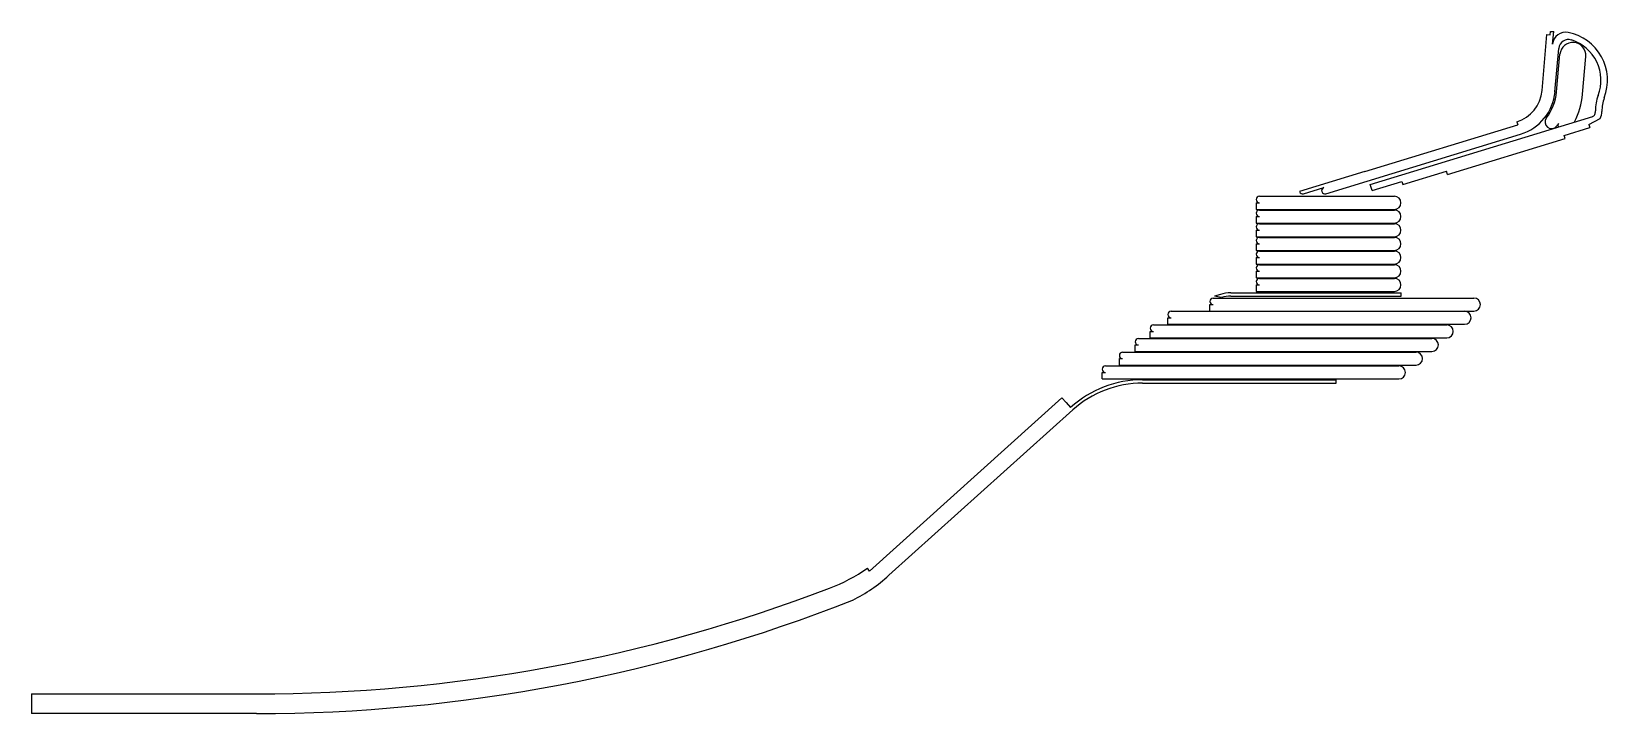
# Model space of a CAD drawing. Extents: x 15 to 257, y 11 to 115.
import ezdxf

# ---------------------------------------------------------------- set-up
doc = ezdxf.new("R2010")
doc.units = 0
doc.header["$MEASUREMENT"] = 0
doc.layers.get('0').update_dxf_attribs({"linetype": 'CONTINUOUS'})

msp = doc.modelspace()

# ---------------------------------------------------------------- linework, layer by layer
for p, q in [((246.66, 106.28), (247.41, 114.9)), ((247.41, 114.9), (247.91, 114.86)), ((247.91, 114.86), (247.95, 115.36)), ((247.91, 114.86), (247.95, 115.36)), ((247.95, 115.36), (248.45, 115.36)), ((248.29, 113.42), (248.45, 115.36)), ((248.65, 106.1), (249.23, 112.75)), ((248.87, 106.08), (249.39, 111.86)), ((252.86, 105.73), (253.38, 111.51)), ((220.3, 91.89), (254.43, 102.32)), ((253.84, 101.1), (255.56, 101.98)), ((213.51, 90.45), (243.37, 99.58)), ((219.5, 93.86), (242.93, 101.02)), ((242.79, 101.5), (242.93, 101.02)), ((250.04, 99.41), (253.99, 100.62)), ((250.19, 98.93), (250.04, 99.41)), ((253.84, 101.1), (253.99, 100.62)), ((232.15, 93.42), (250.19, 98.93)), ((219.5, 93.86), (209.46, 90.79)), ((220.6, 90.93), (220.3, 91.89)), ((220.6, 90.93), (225.15, 92.32)), ((225.15, 92.32), (225.3, 91.85)), ((225.3, 91.85), (232.01, 93.9)), ((232.15, 93.42), (232.01, 93.9)), ((203.33, 90.05), (224.03, 90.05)), ((210.09, 90.45), (213.21, 91.41)), ((202.83, 89.05), (203.33, 89.05)), ((202.83, 89.05), (202.83, 88.05)), ((202.83, 88.05), (224.03, 88.05)), ((203.33, 87.95), (224.03, 87.95)), ((202.83, 86.95), (202.83, 85.95)), ((202.83, 86.95), (203.33, 86.95)), ((202.83, 85.95), (224.03, 85.95)), ((202.83, 84.85), (202.83, 83.85)), ((202.83, 84.85), (203.33, 84.85)), ((203.33, 85.85), (224.03, 85.85)), ((202.83, 83.85), (224.03, 83.85)), ((202.83, 82.75), (202.83, 81.75)), ((202.83, 82.75), (203.33, 82.75)), ((203.33, 83.75), (224.03, 83.75)), ((202.83, 81.75), (224.03, 81.75)), ((202.83, 80.65), (202.83, 79.65)), ((202.83, 80.65), (203.33, 80.65)), ((203.33, 81.65), (224.03, 81.65)), ((202.83, 79.65), (224.03, 79.65)), ((202.83, 78.55), (202.83, 77.55)), ((202.83, 78.55), (203.33, 78.55)), ((202.83, 77.55), (224.03, 77.55)), ((203.33, 79.55), (224.03, 79.55)), ((203.33, 77.45), (224.03, 77.45)), ((197.33, 75), (196.43, 74.72)), ((198.94, 75.24), (225.04, 75.24)), ((202.83, 76.45), (202.83, 75.45)), ((202.83, 76.45), (203.33, 76.45)), ((202.83, 75.45), (224.03, 75.45)), ((225.04, 74.74), (225.04, 75.24)), ((195.71, 73.43), (196.21, 73.43)), ((195.71, 72.43), (195.71, 73.43)), ((196.21, 74.43), (236.21, 74.43)), ((197.47, 74.52), (196.43, 74.72)), ((198.94, 74.74), (225.04, 74.74)), ((187.05, 70.32), (232.05, 70.32)), ((189.29, 71.41), (189.79, 71.41)), ((189.29, 70.41), (189.29, 71.41)), ((189.29, 70.41), (234.79, 70.41)), ((189.79, 72.41), (234.79, 72.41)), ((195.71, 72.43), (236.21, 72.43)), ((184.78, 68.23), (229.78, 68.23)), ((186.55, 69.32), (187.05, 69.32)), ((186.55, 68.32), (186.55, 69.32)), ((186.55, 68.32), (232.05, 68.32)), ((182.34, 66.13), (227.34, 66.13)), ((184.28, 67.23), (184.78, 67.23)), ((184.28, 66.23), (184.28, 67.23)), ((184.28, 66.23), (229.78, 66.23)), ((179.21, 63.01), (179.71, 63.01)), ((179.21, 62.01), (179.21, 63.01)), ((179.71, 64.01), (224.71, 64.01)), ((181.84, 65.13), (182.34, 65.13)), ((181.84, 64.13), (181.84, 65.13)), ((181.84, 64.13), (227.34, 64.13)), ((179.21, 62.01), (224.71, 62.01)), ((185.41, 61.88), (215.1, 61.88)), ((185.41, 61.38), (215.1, 61.38)), ((215.1, 61.38), (215.1, 61.88)), ((173.03, 59.13), (143.5, 32.53)), ((173.03, 59.13), (173.7, 58.39)), ((173.7, 58.39), (174.37, 57.64)), ((174.71, 57.27), (146.5, 31.87)), ((143.5, 32.53), (143.21, 32.95)), ((15, 13.66), (49.5, 13.66)), ((15, 13.66), (15, 10.66)), ((49.5, 10.66), (15, 10.66))]:
    msp.add_line(p, q)
for centre, radius, start, end in [((250.28, 113.25), 2, 78.6939, 175), ((250.72, 112.62), 1.5, 72.2426, 175), ((251.39, 111.68), 2, 354.8652, 174.8652), ((249.2, 107.86), 7.5, 339.1661, 78.6939), ((249.2, 107.86), 6.5, 339.1661, 72.2426), ((241.18, 106.76), 5.5, 287, 355), ((241.18, 106.76), 7.5, 287, 355), ((241.18, 106.76), 7.73, 322.549, 355), ((241.18, 106.76), 11.73, 333.2043, 355), ((261.35, 103.23), 6.5, 159.1661, 180.4897), ((261.35, 103.23), 5.5, 159.1661, 181.5685), ((248.11, 101.45), 1, 142.549, 322.549), ((254.28, 102.8), 0.5, 287, 338.5869), ((253.35, 103.16), 1.5, 338.5869, 0.4897), ((253.85, 103.03), 2, 328.5, 1.5685), ((241.18, 106.76), 9.73, 322.549, 325.4502), ((249.6, 100.96), 0.5, 145.4502, 209.3459), ((203.33, 89.55), 0.5, 90, 270), ((209.94, 90.93), 0.5, 197, 287), ((213.36, 90.93), 0.5, 107, 287), ((224.03, 89.05), 1, 270, 90), ((203.33, 87.45), 0.5, 90, 270), ((224.03, 86.95), 1, 270, 90), ((203.33, 85.35), 0.5, 90, 270), ((224.03, 84.85), 1, 270, 90), ((203.33, 83.25), 0.5, 90, 270), ((224.03, 82.75), 1, 270, 90), ((203.33, 81.15), 0.5, 90, 270), ((224.03, 80.65), 1, 270, 90), ((203.33, 79.05), 0.5, 90, 270), ((203.33, 76.95), 0.5, 90, 270), ((224.03, 78.55), 1, 270, 90), ((224.03, 76.45), 1, 270, 90), ((198.94, 69.74), 5.5, 90, 107), ((196.21, 73.93), 0.5, 90, 270), ((198.94, 69.74), 5, 90, 107), ((236.21, 73.43), 1, 270, 90), ((187.05, 69.82), 0.5, 90, 270), ((189.79, 71.91), 0.5, 90, 270), ((232.05, 69.32), 1, 270, 90), ((234.79, 71.41), 1, 270, 90), ((184.78, 67.73), 0.5, 90, 270), ((229.78, 67.23), 1, 270, 90), ((182.34, 65.63), 0.5, 90, 270), ((227.34, 65.13), 1, 270, 90), ((179.71, 63.51), 0.5, 90, 270), ((224.71, 63.01), 1, 270, 90), ((185.41, 45.38), 16.5, 90, 132), ((185.41, 45.38), 16, 90, 132), ((127.54, 55.68), 27.6, 290.9369, 304.5784), ((129.1, 51.19), 26, 297.1345, 312), ((49.5, 259.66), 246, 270, 290.9369), ((49.5, 259.66), 249, 270, 291.5712)]:
    msp.add_arc(centre, radius, start, end)

doc.saveas('drawing.dxf')
